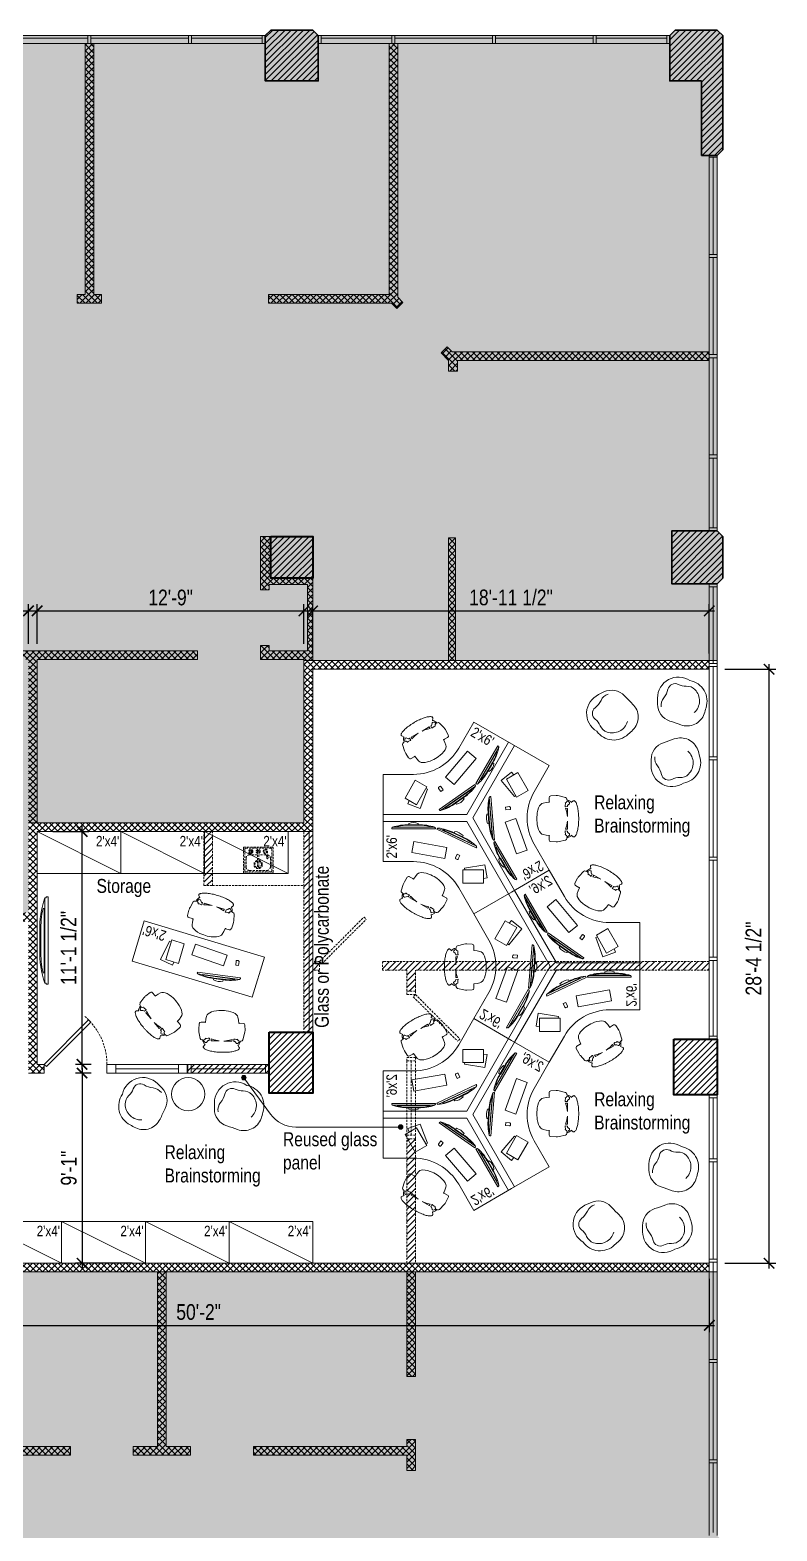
# Model space of a CAD drawing. Header units: inches. Extents: x 2034 to 6496, y 527 to 1995.
# Drawn here: x 3668 to 4096, y 1135 to 1995 of the extents above; entities that cross this region are included whole.
import ezdxf

# ---------------------------------------------------------------- set-up
doc = ezdxf.new("R2010")
doc.units = ezdxf.units.IN
doc.header["$LTSCALE"] = 5
doc.header["$MEASUREMENT"] = 0
doc.linetypes.add('HIDDEN', pattern=[0.375, 0.25, -0.125])
doc.layers.get('0').update_dxf_attribs({"linetype": 'CONTINUOUS', "lineweight": 5})
doc.layers.get('DEFPOINTS').update_dxf_attribs({"linetype": 'CONTINUOUS', "lineweight": 5})
for name, color, linetype, lineweight in [('Annotations', 8, 'CONTINUOUS', 5), ('Drywalls', 7, 'CONTINUOUS', 20), ('Framing', 142, 'CONTINUOUS', 13), ('Hatches', 8, 'CONTINUOUS', 5), ('Projections', 157, 'HIDDEN', 5), ('Structure', 7, 'CONTINUOUS', 40), ('Viewed', 156, 'CONTINUOUS', 9), ('Walls', 7, 'CONTINUOUS', 35)]:
    doc.layers.add(name, color=color, linetype=linetype, lineweight=lineweight)
doc.layers.add('Demolished', color=7, linetype='HIDDEN', lineweight=5, true_color=0xfa0000)
doc.layers.add('Zones', color=7, linetype='CONTINUOUS', lineweight=5, true_color=0xe3e3e3, transparency=0.7)
doc.styles.get("Standard").update_dxf_attribs({"font": 'arial.ttf', "width": 0.8})
doc.dimstyles.new('ARCH', dxfattribs={"dimscale": 96, "dimtxt": 0.09375, "dimasz": 0.0625, "dimexe": 0.04, "dimexo": 0.09375, "dimgap": 0.03125, "dimtad": 1, "dimdec": 5, "dimrnd": 0.0625, "dimzin": 3, "dimdsep": 46, "dimlunit": 4, "dimtxsty": 'Standard', "dimblk": 'OBLIQUE', "dimblk1": 'ARCHTICK', "dimblk2": 'ARCHTICK', "dimsah": 1, "dimcen": 0.03125, "dimdle": 0.03125, "dimclrd": 256, "dimclre": 256, "dimclrt": 256, "dimazin": 0, "dimtfac": 1, "dimtmove": 2, "dimatfit": 3, "dimldrblk": 'ARO14', "dimfxl": 0.3, "dimfxlon": 1, "dimfrac": 2, "dimarcsym": 0})
pattern_1 = [(45, (1200, 3e-14), (-1.767767, 1.767767), [])]
pattern_2 = [(45, (1200, 3e-14), (-1.767767, 1.767767), []), (135, (1200, 3e-14), (-1.767767, -1.767767), [])]

# ---------------------------------------------------------------- blocks, each defined once
blk = doc.blocks.new('herman miller')
at = {"color": 0, "linetype": 'ByBlock', "lineweight": -2}
for p, q in [((2066, 3309), (2035, 3333)), ((2071, 3322), (2066, 3309)), ((2101, 3339), (2071, 3322)), ((2090, 3296), (2092, 3309)), ((2092, 3289), (2090, 3296)), ((2092, 3309), (2113, 3327)), ((2111, 3275), (2092, 3289)), ((2113, 3343), (2101, 3339)), ((2129, 3346), (2113, 3343)), ((2113, 3327), (2129, 3329)), ((2130, 3358), (2129, 3346)), ((2242, 3404), (2149, 3382)), ((2154, 3304), (2151, 3291)), ((2151, 3291), (2151, 3288)), ((2151, 3288), (2154, 3267)), ((2363, 3404), (2285, 3408)), ((2433, 3309), (2384, 3314)), ((2387, 3326), (2387, 3379)), ((2475, 3300), (2433, 3309)), ((2493, 3293), (2475, 3300)), ((2510, 3279), (2493, 3293)), ((2526, 3257), (2510, 3279)), ((2120, 3264), (2111, 3275)), ((2121, 3251), (2120, 3264)), ((2155, 3248), (2121, 3251)), ((2121, 3223), (2147, 3224)), ((2122, 3104), (2121, 3223)), ((2129, 3157), (2122, 3104)), ((2130, 3166), (2129, 3157)), ((2147, 3224), (2130, 3166)), ((2154, 3267), (2155, 3254)), ((2155, 3254), (2155, 3248)), ((2540, 3229), (2526, 3257)), ((2551, 3195), (2540, 3229)), ((2560, 3157), (2551, 3195)), ((2564, 3125), (2560, 3157)), ((2090, 2846), (2092, 2853)), ((2092, 2833), (2090, 2846)), ((2092, 2853), (2111, 2868)), ((2111, 2868), (2120, 2878)), ((2120, 2878), (2121, 2891)), ((2121, 2920), (2122, 3038)), ((2147, 2918), (2121, 2920)), ((2121, 2891), (2155, 2895)), ((2122, 3038), (2129, 2985)), ((2129, 2985), (2130, 2976)), ((2130, 2976), (2147, 2918)), ((2154, 2875), (2151, 2854)), ((2151, 2854), (2151, 2851)), ((2151, 2851), (2154, 2838)), ((2155, 2888), (2154, 2875)), ((2155, 2895), (2155, 2888)), ((2433, 2833), (2475, 2843)), ((2475, 2843), (2493, 2849)), ((2493, 2849), (2510, 2863)), ((2510, 2863), (2526, 2885)), ((2526, 2885), (2540, 2913)), ((2540, 2913), (2551, 2947)), ((2551, 2947), (2560, 2985)), ((2560, 2985), (2564, 3017)), ((2035, 2810), (2066, 2833)), ((2066, 2833), (2071, 2820)), ((2071, 2820), (2101, 2803)), ((2113, 2816), (2092, 2833)), ((2101, 2803), (2113, 2800)), ((2129, 2813), (2113, 2816)), ((2113, 2800), (2129, 2796)), ((2129, 2796), (2130, 2784)), ((2149, 2760), (2242, 2738)), ((2285, 2734), (2363, 2738)), ((2384, 2828), (2433, 2833)), ((2387, 2764), (2387, 2816))]:
    blk.add_line(p, q, dxfattribs=at)
for centre, radius, start, end in [((2028, 3323), 11.4, 52.4809, 89.3775), ((2154, 3330), 25.4, 181.636, 262.725), ((2155, 3357), 25.4, 103.3925, 178.698), ((2154, 3330), 25.4, 262.725, 269.798), ((2277, 3256), 152, 87.0643, 103.3925), ((2362, 3379), 25.4, 0, 87.0643), ((2362, 3326), 25.4, 332.4862, 0), ((2135, 3071), 432, 352.8004, 7.1996), ((2028, 2819), 11.4, 270.6225, 307.5191), ((2154, 2812), 25.4, 97.275, 178.364), ((2155, 2785), 25.4, 181.302, 256.6075), ((2154, 2812), 25.4, 90.202, 97.275), ((2277, 2886), 152, 256.6075, 272.9357), ((2362, 2764), 25.4, 272.9357, 0), ((2362, 2816), 25.4, 0, 27.5138)]:
    blk.add_arc(centre, radius, start, end, dxfattribs=at)
blk.add_open_spline([(2028, 3335), (2025, 3335), (2017, 3333), (2006, 3323), (1996, 3307), (1986, 3285), (1977, 3258), (1970, 3227), (1964, 3191), (1958, 3140), (1956, 3085), (1957, 3030), (1961, 2976), (1969, 2913), (1986, 2854), (2002, 2822), (2017, 2810), (2025, 2807), (2028, 2807)], degree=3, knots=[0, 0, 0, 0, 0.05, 0.1, 0.15, 0.2, 0.25, 0.3, 0.35, 0.4, 0.5, 0.55, 0.6, 0.7, 0.8, 0.9, 0.95, 1, 1, 1, 1], dxfattribs=at)
blk = doc.blocks.new('monitor')
at = {"color": 0, "linetype": 'ByBlock', "lineweight": -2}
for p, q in [((-12.52, 0.6), (-12.52, 0)), ((-12.52, 0.6), (-12.52, 0)), ((-12.22, 0.6), (-12.52, 0.6)), ((-12.52, 0), (12.52, 0)), ((-12.22, 0.95), (12.22, 0.95)), ((-12.22, 0.95), (-12.22, 0.6)), ((-9.24, 1.1), (-9.24, 1.45)), ((-9.24, 1.1), (-9.24, 1.45)), ((-9.24, 1.1), (9.24, 1.1)), ((-2.68, 3.17), (-2.68, 2.38)), ((-2.68, 2.38), (2.68, 2.38)), ((-2.68, 2.09), (2.68, 2.09)), ((2.68, 3.17), (2.68, 2.38)), ((9.24, 1.1), (9.24, 1.45)), ((12.22, 0.95), (12.22, 0.6)), ((12.22, 0.6), (12.52, 0.6)), ((12.52, 0.6), (12.52, 0))]:
    blk.add_line(p, q, dxfattribs=at)
for centre, radius, start, end in [((-3.23, -26.48), 28.87, 88.91811, 108.14343), ((-3.23, -26.48), 28.58, 88.91811, 102.14321), ((0, -3.88), 7.54, 69.17042, 110.82958), ((3.23, -26.48), 28.87, 71.85657, 91.08189), ((3.23, -26.48), 28.58, 77.85679, 91.08189)]:
    blk.add_arc(centre, radius, start, end, dxfattribs=at)
blk = doc.blocks.new('office unit')
for p, q in [((0, -25), (0, 0)), ((47.92, -2), (0, -2)), ((47.92, -2), (71.88, -43.5)), ((17.32, -25), (0, -25)), ((43.3, -40), (51.96, -55)), ((51.96, -55), (73.61, -42.5))]:
    blk.add_line(p, q)
at = {"color": 0, "linetype": 'ByBlock', "lineweight": -2}
blk.add_lwpolyline([(16.35, -19.8), (17.49, -13.45), (36.54, -16.87), (35.4, -23.22)], close=True, dxfattribs=at)
blk.add_lwpolyline([(43.02, -23.48), (43.94, -21.43), (42.4, -20.74), (41.49, -22.79, 0.414214), (41.72, -23.4), (42.42, -23.71, 0.414214)], format="xyb", close=True, dxfattribs=at)
at = {"flags": 128}
blk.add_lwpolyline([(45.72, -29.78), (45.72, -37.37), (57.5, -37.37), (57.5, -29.78)], close=True, dxfattribs=at)
blk.add_lwpolyline([(57.5, -34.7), (59.56, -34.36), (58.32, -26.88), (46.69, -28.81), (46.85, -29.78)], dxfattribs=at)
blk.add_arc((17.32, -55), 30, 30, 90)
at = {"color": 0, "linetype": 'ByBlock', "lineweight": -2}
blk.add_blockref('monitor', (17.44, -6.28), dxfattribs=at)
at = {"color": 0, "linetype": 'ByBlock', "lineweight": -2, "rotation": 334.7723505325721}
blk.add_blockref('monitor', (42.06, -11.81), dxfattribs=at)
at = {"color": 0, "linetype": 'ByBlock', "lineweight": -2, "xscale": 0.03937007874015748, "yscale": 0.03937007874015748, "zscale": 0.03937007874015748, "rotation": 59.99999999999999}
blk.add_blockref('herman miller', (83.35, -181.55), dxfattribs=at)
at = {"layer": 'Annotations', "insert": (1.81, -23.18), "char_height": 6, "width": 60.9989, "attachment_point": 1, "rotation": 90}
blk.add_mtext("{2'x6'}", dxfattribs=at)
blk = doc.blocks.new('office pod')
at = {"color": 0, "linetype": 'ByBlock', "lineweight": -2}
for p, rotation in [((42.5, 24.54), 210.0000000000005), ((-42.5, 24.54), 329.9999999999999), ((0, -49.07), 89.99999999999886)]:
    blk.add_blockref('office unit', p, dxfattribs=dict(at, rotation=rotation))
blk = doc.blocks.new('opouf')
at = {"color": 0, "linetype": 'ByBlock', "lineweight": -2}
for points in [[(-13.24, -1.97), (-13.24, 1.53, -0.325424), (-6.17, 11.24, 0.010362), (0.08, 13.4, -0.41691), (13.58, 7.11, -0.030344), (14.6, 3.6, -0.031623)], [(7.88, 6.37, -0.425867), (8.26, -6.77, -0.211513), (3.29, -8.74, 0.12818), (-1.32, -9.74, -0.489828), (-7.23, -6.96, 0.118833), (-9.63, -2.06, -0.210657), (-11.12, 3.18)]]:
    blk.add_lwpolyline(points, format="xyb", dxfattribs=at)
for centre, start, end in [((3.26, -0.16), 279.99557, 18.33691), ((-1.28, -1.97), 180, 303.60725)]:
    blk.add_arc(centre, 11.95, start, end, dxfattribs=at)
blk = doc.blocks.new('sink')
at = {"color": 0, "linetype": 'ByBlock', "lineweight": -2}
for p, q in [((-8, 0), (8, 0)), ((-8.5, -14.43), (-8.5, -0.5)), ((-7.75, -13.68), (-7.75, -1.25)), ((-7.25, -0.75), (7.25, -0.75)), ((-7, -11.43), (-7, -6.5)), ((-4.4, -4.5), (-0.35, -4.5)), ((-0.35, -2.56), (-0.35, -11.04)), ((0.4, -2.56), (0.4, -11.04)), ((0.4, -4.5), (5, -4.5)), ((3.78, -2.56), (3.78, -4.03)), ((3.78, -3.53), (4.65, -3.53)), ((3.78, -4.03), (4.65, -4.03)), ((3.95, -2.21), (3.95, -2.03)), ((3.95, -2.03), (4.48, -2.03)), ((4.4, -4.5), (4.53, -4.5)), ((4.48, -2.03), (4.48, -2.22)), ((4.65, -2.56), (4.65, -4.03)), ((7, -6.5), (7, -11.43)), ((7.75, -1.25), (7.75, -13.68)), ((8.5, -0.5), (8.5, -14.43)), ((8.01, -14.93), (-8.01, -14.93)), ((7.26, -14.18), (-7.26, -14.18)), ((5.01, -13.43), (-5.01, -13.43))]:
    blk.add_line(p, q, dxfattribs=at)
blk.add_circle((-5.41, -6.13), 0.562, dxfattribs=at)
for centre, radius, start, end in [((-8, -0.5), 0.5, 90, 180), ((-7.25, -1.25), 0.5, 90, 180), ((-5, -6.5), 2, 95.60748, 180), ((-6.66, -4.63), 1.44, 318, 357), ((-4.16, -2.56), 1.25, 274.04912, 180), ((-4.16, -2.56), 1.25, 180, 229.30036), ((-4.16, -2.56), 0.875, 285.19141, 180), ((-4.16, -2.56), 0.875, 180, 218.23153), ((-3.53, -5.75), 1.44, 144, 183), ((-9.66, -1.63), 6, 332, 349), ((0.03, -10), 2.38, 99.08469, 180), ((0.03, -10), 2.38, 180, 80.91525), ((0.03, -10), 1.88, 101.53692, 180), ((0.03, -10), 1.88, 180, 78.463), ((0.03, -2.56), 1.19, 289, 180), ((0.03, -2.56), 1.19, 180, 252), ((0.03, -2.56), 0.562, 0, 180), ((0.03, -2.56), 0.562, 180, 229), ((0.03, -2.56), 0.562, 180, 180.0000027777752), ((0.03, -2.56), 0.375, 0, 180), ((0.03, -2.56), 0.375, 180, 180.0000027777867), ((0.03, -2.56), 0.562, 312, 0), ((4.22, -2.56), 1.19, 291.61896, 180), ((4.22, -2.56), 1.19, 180, 248.38179), ((4.22, -2.56), 0.688, 309.52143, 180), ((4.22, -2.56), 0.688, 180, 230.47887), ((4.22, -2.56), 0.438, 126.7879, 180.13712), ((4.22, -2.56), 0.438, 0.00302, 52.51326), ((5, -6.5), 2, 0, 90), ((7.25, -1.25), 0.5, 0, 90), ((8, -0.5), 0.5, 0, 90), ((-8, -14.43), 0.5, 180, 270), ((-7.25, -13.68), 0.5, 180, 270), ((-5, -11.43), 2, 180, 270.41435), ((0.03, -10.25), 0.875, 244.62323, 295.37592), ((5, -11.43), 2, 270.41435, 0), ((7.25, -13.68), 0.5, 270, 0), ((8, -14.43), 0.5, 270, 0)]:
    blk.add_arc(centre, radius, start, end, dxfattribs=at)
for centre, major_axis, ratio, start_param, end_param in [((0.83, -5.83), (0, -7.24), 0.84608, 4.223697, 4.555309), ((-11.05, -1.55), (7.58, 0), 0.813102, -0.575959, -0.488692)]:
    blk.add_ellipse(centre, major_axis=major_axis, ratio=ratio, start_param=start_param, end_param=end_param, dxfattribs=at)
blk = doc.blocks.new('_ArchTick')
at = {"const_width": 0.15}
blk.add_lwpolyline([(-0.5, -0.5), (0.5, 0.5)], dxfattribs=at)
blk = doc.blocks.new('*D54')
at = {"layer": 'Annotations', "lineweight": -2, "transparency": 16777216}
for p, q in [((3702.94, 1397.41), (3693.82, 1397.41)), ((3697.66, 1400.41), (3697.66, 1285.41)), ((3726.46, 1288.41), (3693.82, 1288.41))]:
    blk.add_line(p, q, dxfattribs=at)
at = {"layer": 'DEFPOINTS', "color": 0, "transparency": 16777216}
for p in [(3711.94, 1397.41), (3697.66, 1288.41), (3758.94, 1288.41)]:
    blk.add_point(p, dxfattribs=at)
at = {"layer": 'Annotations', "lineweight": -2, "transparency": 16777216, "xscale": 6, "yscale": 6, "zscale": 6}
for p, rotation in [((3697.66, 1397.41), 90), ((3697.66, 1288.41), 270)]:
    blk.add_blockref('_ArchTick', p, dxfattribs=dict(at, rotation=rotation))
at = {"layer": 'Annotations', "transparency": 16777216, "insert": (3690.06, 1342.91), "char_height": 9, "attachment_point": 5, "rotation": 90}
blk.add_mtext('9\'-1"', dxfattribs=at)
blk = doc.blocks.new('_Oblique')
at = {"lineweight": -2}
blk.add_line((-0.5, -0.5), (0.5, 0.5), dxfattribs=at)
blk = doc.blocks.new('ARO14')
blk.add_line((0, 0), (-1.02, 0))
at = {"const_width": 0.0625}
blk.add_lwpolyline([(-0.77, 0.47), (0, 0), (-0.77, -0.47)], dxfattribs=at)
blk = doc.blocks.new('*D56')
at = {"layer": 'Annotations', "lineweight": -2, "transparency": 16777216}
for p, q in [((3668.94, 1662.41), (3827.94, 1662.41)), ((3671.94, 1643.46), (3671.94, 1666.25)), ((3824.94, 1643.46), (3824.94, 1666.25))]:
    blk.add_line(p, q, dxfattribs=at)
at = {"layer": 'DEFPOINTS', "color": 0, "transparency": 16777216}
for p in [(3824.94, 1662.41), (3671.94, 1634.46), (3824.94, 1634.46)]:
    blk.add_point(p, dxfattribs=at)
at = {"layer": 'Annotations', "lineweight": -2, "transparency": 16777216, "xscale": 6, "yscale": 6, "zscale": 6, "rotation": 180}
blk.add_blockref('_ArchTick', (3671.94, 1662.41), dxfattribs=at)
at = {"layer": 'Annotations', "lineweight": -2, "transparency": 16777216, "xscale": 6, "yscale": 6, "zscale": 6}
blk.add_blockref('_ArchTick', (3824.94, 1662.41), dxfattribs=at)
at = {"layer": 'Annotations', "transparency": 16777216, "insert": (3748.44, 1670), "char_height": 9, "attachment_point": 5}
blk.add_mtext('12\'-9"', dxfattribs=at)
blk = doc.blocks.new('*D57')
at = {"layer": 'Annotations', "lineweight": -2, "transparency": 16777216}
for p, q in [((3680.94, 1535.91), (3701.5, 1535.91)), ((3697.66, 1399.41), (3697.66, 1538.91)), ((3702.94, 1402.41), (3693.82, 1402.41))]:
    blk.add_line(p, q, dxfattribs=at)
at = {"layer": 'DEFPOINTS', "color": 0, "transparency": 16777216}
for p in [(3671.94, 1535.91), (3697.66, 1535.91), (3711.94, 1402.41)]:
    blk.add_point(p, dxfattribs=at)
at = {"layer": 'Annotations', "lineweight": -2, "transparency": 16777216, "xscale": 6, "yscale": 6, "zscale": 6}
for p, rotation in [((3697.66, 1535.91), 90), ((3697.66, 1402.41), 270)]:
    blk.add_blockref('_ArchTick', p, dxfattribs=dict(at, rotation=rotation))
at = {"layer": 'Annotations', "transparency": 16777216, "insert": (3690.01, 1469.16), "char_height": 9, "attachment_point": 5, "rotation": 90}
blk.add_mtext('11\'-1 1/2"', dxfattribs=at)
blk = doc.blocks.new('*D58')
at = {"layer": 'Annotations', "lineweight": -2, "transparency": 16777216}
for p, q in [((4066.44, 1628.91), (4095.6, 1628.91)), ((4091.76, 1285.41), (4091.76, 1631.91)), ((4066.44, 1288.41), (4095.6, 1288.41))]:
    blk.add_line(p, q, dxfattribs=at)
at = {"layer": 'DEFPOINTS', "color": 0, "transparency": 16777216}
for p in [(4057.44, 1628.91), (4091.76, 1628.91), (4057.44, 1288.41)]:
    blk.add_point(p, dxfattribs=at)
at = {"layer": 'Annotations', "lineweight": -2, "transparency": 16777216, "xscale": 6, "yscale": 6, "zscale": 6}
for p, rotation in [((4091.76, 1628.91), 90), ((4091.76, 1288.41), 270)]:
    blk.add_blockref('_ArchTick', p, dxfattribs=dict(at, rotation=rotation))
at = {"layer": 'Annotations', "transparency": 16777216, "insert": (4082.87, 1463.08), "char_height": 9, "attachment_point": 5, "rotation": 90}
blk.add_mtext('28\'-4 1/2"', dxfattribs=at)
blk = doc.blocks.new('*D59')
at = {"layer": 'Annotations', "lineweight": -2, "transparency": 16777216}
for p, q in [((3826.94, 1662.41), (4060.44, 1662.41)), ((3829.94, 1637.91), (3829.94, 1666.25)), ((4057.44, 1637.91), (4057.44, 1666.25))]:
    blk.add_line(p, q, dxfattribs=at)
at = {"layer": 'DEFPOINTS', "color": 0, "transparency": 16777216}
for p in [(4057.44, 1662.41), (3829.94, 1628.91), (4057.44, 1628.91)]:
    blk.add_point(p, dxfattribs=at)
at = {"layer": 'Annotations', "lineweight": -2, "transparency": 16777216, "xscale": 6, "yscale": 6, "zscale": 6, "rotation": 180}
blk.add_blockref('_ArchTick', (3829.94, 1662.41), dxfattribs=at)
at = {"layer": 'Annotations', "lineweight": -2, "transparency": 16777216, "xscale": 6, "yscale": 6, "zscale": 6}
blk.add_blockref('_ArchTick', (4057.44, 1662.41), dxfattribs=at)
at = {"layer": 'Annotations', "transparency": 16777216, "insert": (3943.69, 1670.06), "char_height": 9, "attachment_point": 5}
blk.add_mtext('18\'-11 1/2"', dxfattribs=at)
blk = doc.blocks.new('*D60')
at = {"layer": 'Annotations', "lineweight": -2, "transparency": 16777216}
for p, q in [((3455.44, 1279.41), (3455.44, 1248.95)), ((4057.44, 1279.41), (4057.44, 1248.95)), ((3452.44, 1252.79), (4060.44, 1252.79))]:
    blk.add_line(p, q, dxfattribs=at)
at = {"layer": 'DEFPOINTS', "color": 0, "transparency": 16777216}
for p in [(3455.44, 1288.41), (4057.44, 1288.41), (4057.44, 1252.79)]:
    blk.add_point(p, dxfattribs=at)
at = {"layer": 'Annotations', "lineweight": -2, "transparency": 16777216, "xscale": 6, "yscale": 6, "zscale": 6, "rotation": 180}
blk.add_blockref('_ArchTick', (3455.44, 1252.79), dxfattribs=at)
at = {"layer": 'Annotations', "lineweight": -2, "transparency": 16777216, "xscale": 6, "yscale": 6, "zscale": 6}
blk.add_blockref('_ArchTick', (4057.44, 1252.79), dxfattribs=at)
at = {"layer": 'Annotations', "transparency": 16777216, "insert": (3764.5, 1260.39), "char_height": 9, "attachment_point": 5}
blk.add_mtext('50\'-2"', dxfattribs=at)
blk = doc.blocks.new('storage')
blk.add_line((0, 24), (48, 0))
blk.add_lwpolyline([(0, 0), (0, 24), (48, 24), (48, 0)], close=True)
at = {"layer": 'Annotations', "insert": (33.68, 21.49), "char_height": 6, "width": 60.9989, "attachment_point": 1}
blk.add_mtext("{2'x4'}", dxfattribs=at)
blk = doc.blocks.new('office single')
at = {"color": 0, "linetype": 'ByBlock', "lineweight": -2}
for points in [[(0, 0), (0, 24), (72, 24), (72, 0)], [(53.78, 18.15), (46.2, 18.15), (46.2, 6.36), (53.78, 6.36)]]:
    blk.add_lwpolyline(points, close=True, dxfattribs=at)
at = {"color": 0, "linetype": 'ByBlock', "lineweight": -2, "flags": 128}
blk.add_lwpolyline([(13.22, 17.48), (12.78, 15.28), (14.43, 14.94), (14.87, 17.14, 0.414214), (14.51, 17.68), (13.76, 17.84, 0.414214)], format="xyb", close=True, dxfattribs=at)
blk.add_lwpolyline([(40.04, 19.76), (40.33, 13.32), (20.99, 12.46), (20.71, 18.9)], close=True, dxfattribs=at)
at = {"color": 0, "linetype": 'ByBlock', "lineweight": -2}
blk.add_lwpolyline([(48.86, 6.36), (49.2, 4.3), (56.68, 5.55), (54.75, 17.17), (53.78, 17.01)], dxfattribs=at)
at = {"color": 0, "linetype": 'ByBlock', "lineweight": -2, "xscale": 0.03937007874015748, "yscale": 0.03937007874015748, "zscale": 0.03937007874015748, "rotation": 270}
blk.add_blockref('herman miller', (-84.95, 127.19), dxfattribs=at)
at = {"color": 0, "linetype": 'ByBlock', "lineweight": -2, "rotation": 170.8111639226411}
blk.add_blockref('monitor', (21.97, 6.69), dxfattribs=at)
at = {"layer": 'Annotations', "extrusion": (0, 0, -1), "insert": (57.7, 16.07), "char_height": 6, "width": 60.9989, "attachment_point": 1, "text_direction": (1, 0, 0)}
blk.add_mtext("{2'x6'}", dxfattribs=at)
blk = doc.blocks.new('*D61')
at = {"layer": 'Annotations', "lineweight": -2, "transparency": 16777216}
for p, q in [((3570.94, 1662.41), (3669.94, 1662.41)), ((3573.94, 1633.61), (3573.94, 1666.25)), ((3666.94, 1643.46), (3666.94, 1666.25))]:
    blk.add_line(p, q, dxfattribs=at)
at = {"layer": 'DEFPOINTS', "color": 0, "transparency": 16777216}
for p in [(3666.94, 1662.41), (3666.94, 1634.46), (3573.94, 1484.41)]:
    blk.add_point(p, dxfattribs=at)
at = {"layer": 'Annotations', "lineweight": -2, "transparency": 16777216, "xscale": 6, "yscale": 6, "zscale": 6, "rotation": 180}
blk.add_blockref('_ArchTick', (3573.94, 1662.41), dxfattribs=at)
at = {"layer": 'Annotations', "lineweight": -2, "transparency": 16777216, "xscale": 6, "yscale": 6, "zscale": 6}
blk.add_blockref('_ArchTick', (3666.94, 1662.41), dxfattribs=at)
at = {"layer": 'Annotations', "transparency": 16777216, "insert": (3620.44, 1670), "char_height": 9, "attachment_point": 5}
blk.add_mtext('7\'-9"', dxfattribs=at)

msp = doc.modelspace()

# ---------------------------------------------------------------- hatches: boundary and pattern name
at = {"layer": 'Annotations'}
h = msp.add_hatch(color=256, dxfattribs=at)
edge = h.paths.add_edge_path()
edge.add_arc((3790.461391, 1394.787318), 1.292238, 0, 360)
h = msp.add_hatch(color=256, dxfattribs=at)
edge = h.paths.add_edge_path()
edge.add_arc((3880.421638, 1366.496115), 1.292238, 0, 360)
at = {"layer": 'Demolished'}
h = msp.add_hatch(dxfattribs=at)
h.set_pattern_fill('ANSI31', color=256, scale=20, style=0)
h.set_pattern_definition(pattern_1)
h.paths.add_polyline_path([(3772.443411, 1504.907518), (3772.443411, 1535.907518), (3767.443411, 1535.907518), (3767.443411, 1504.907518)])
h = msp.add_hatch(dxfattribs=at)
h.set_pattern_fill('ANSI31', color=256, scale=20, style=0)
h.set_pattern_definition(pattern_1)
h.paths.add_polyline_path([(3829.943411, 1420.907518), (3829.943411, 1456.407518), (3833.943411, 1456.407518), (3833.943411, 1461.407518), (3829.943411, 1461.407518), (3829.943411, 1535.907518), (3824.943411, 1535.907518), (3824.943411, 1420.907518)])
h = msp.add_hatch(dxfattribs=at)
h.set_pattern_fill('ANSI31', color=256, scale=20, style=0)
h.set_pattern_definition(pattern_1)
h.paths.add_polyline_path([(4057.443411, 1456.407518), (4057.443411, 1461.407518), (3869.943411, 1461.407518), (3869.943411, 1456.407518), (3883.943411, 1456.407518), (3883.943411, 1444.407518), (3888.943411, 1444.407518), (3888.943411, 1456.407518)])
h = msp.add_hatch(dxfattribs=at)
h.set_pattern_fill('ANSI31', color=256, scale=20, style=0)
h.set_pattern_definition(pattern_1)
h.paths.add_polyline_path([(3804.943411, 1397.407518), (3804.943411, 1402.407518), (3758.307372, 1402.407518), (3758.307372, 1397.407518)])
h = msp.add_hatch(dxfattribs=at)
h.set_pattern_fill('ANSI31', color=256, scale=20, style=0)
h.set_pattern_definition(pattern_1)
h.paths.add_polyline_path([(3888.943411, 1288.407518), (3888.943411, 1359.771479), (3883.943411, 1359.771479), (3883.943411, 1288.407518)])
at = {"layer": 'Hatches'}
h = msp.add_hatch(dxfattribs=at)
h.set_pattern_fill('ANSI31', color=256, scale=20, style=0)
h.set_pattern_definition(pattern_1)
h.paths.add_polyline_path([(3829.943411, 1995.396479), (3833.125391, 1992.214498), (3833.125391, 1966.214498), (3802.76143, 1966.214498), (3802.76143, 1992.214498), (3805.943411, 1995.396479)])
h = msp.add_hatch(dxfattribs=at)
h.set_pattern_fill('ANSI31', color=256, scale=20, style=0)
h.set_pattern_definition(pattern_1)
h.paths.add_polyline_path([(4052.943411, 1923.532518), (4061.943411, 1923.532518), (4065.125391, 1926.714498), (4065.125391, 1992.214498), (4061.943411, 1995.396479), (4037.943411, 1995.396479), (4034.76143, 1992.214498), (4034.76143, 1966.214498), (4052.943411, 1966.214498)])
h = msp.add_hatch(dxfattribs=at)
h.set_pattern_fill('ANSI37', color=256, scale=20, style=0)
h.set_pattern_definition(pattern_2)
h.paths.add_polyline_path([(3704.38643, 1987.714498), (3704.38643, 1843.714498), (3708.88643, 1843.714498), (3708.88643, 1838.714498), (3694.88643, 1838.714498), (3694.88643, 1843.714498), (3699.38643, 1843.714498), (3699.38643, 1987.714498)])
h = msp.add_hatch(dxfattribs=at)
h.set_pattern_fill('ANSI37', color=256, scale=20, style=0)
h.set_pattern_definition(pattern_2)
h.paths.add_polyline_path([(3873.750391, 1987.714498), (3873.750391, 1843.714498), (3804.539921, 1843.714498), (3804.539921, 1838.714498), (3875.13643, 1838.714498), (3878.118979, 1835.73195), (3881.654513, 1839.267483), (3878.750391, 1842.171605), (3878.750391, 1987.714498)])
h = msp.add_hatch(dxfattribs=at)
h.set_pattern_fill('ANSI37', color=256, scale=20, style=0)
h.set_pattern_definition(pattern_2)
h.paths.add_polyline_path([(4057.443411, 1810.907518), (3910.014479, 1810.907518), (3907.110357, 1813.811639), (3903.574823, 1810.276105), (3907.943411, 1805.907518), (3907.943411, 1799.907518), (3912.943411, 1799.907518), (3912.943411, 1805.907518), (4057.443411, 1805.907518)])
h = msp.add_hatch(dxfattribs=at)
h.set_pattern_fill('ANSI37', color=256, scale=20, style=0)
h.set_pattern_definition(pattern_2)
h.paths.add_polyline_path([(3829.943411, 1681.100537), (3829.943411, 1633.907518), (3907.943411, 1633.907518), (3907.943411, 1704.254028), (3911.943411, 1704.254028), (3911.943411, 1633.907518), (4057.443411, 1633.907518), (4057.443411, 1628.907518), (3829.943411, 1628.907518), (3829.943411, 1535.907518), (3758.937891, 1535.907518), (3671.943411, 1535.907518), (3671.943411, 1402.407518), (3675.943411, 1402.407518), (3675.943411, 1397.407518), (3666.943411, 1397.407518), (3666.943411, 1484.407518), (3455.443411, 1484.407518), (3455.443411, 1489.407518), (3666.943411, 1489.407518), (3666.943411, 1634.464498), (3578.625391, 1634.464498), (3578.625391, 1639.464498), (3763.943411, 1639.464498), (3763.943411, 1634.464498), (3671.943411, 1634.464498), (3671.943411, 1540.907518), (3824.943411, 1540.907518), (3824.943411, 1634.464498), (3799.943411, 1634.464498), (3799.943411, 1642.464498), (3804.943411, 1642.464498), (3804.943411, 1639.464498), (3826.943411, 1639.464498), (3826.943411, 1677.464498), (3804.943411, 1677.464498), (3804.943411, 1674.464498), (3799.943411, 1674.464498), (3799.943411, 1705.100537), (3805.943411, 1705.100537), (3805.943411, 1681.100537)])
h.paths.add_polyline_path([(3485.943411, 1639.464498), (3540.443411, 1639.464498), (3540.443411, 1634.464498), (3485.943411, 1634.464498)], flags=17)
h.paths.add_polyline_path([(3758.307372, 1397.407518), (3757.943411, 1397.407518), (3757.943411, 1402.407518), (3758.307372, 1402.407518)], flags=17)
h = msp.add_hatch(dxfattribs=at)
h.set_pattern_fill('ANSI31', color=256, scale=20, style=0)
h.set_pattern_definition(pattern_1)
h.paths.add_polyline_path([(3805.943411, 1705.100537), (3829.943411, 1705.100537), (3829.943411, 1681.100537), (3805.943411, 1681.100537)])
h = msp.add_hatch(dxfattribs=at)
h.set_pattern_fill('ANSI31', color=256, scale=20, style=0)
h.set_pattern_definition(pattern_1)
h.paths.add_polyline_path([(4061.943411, 1677.918557), (4035.943411, 1677.918557), (4035.943411, 1708.282518), (4061.943411, 1708.282518), (4065.125391, 1705.100537), (4065.125391, 1681.100537)])
h = msp.add_hatch(dxfattribs=at)
h.set_pattern_fill('ANSI31', color=256, scale=20, style=0)
h.set_pattern_definition(pattern_1)
h.paths.add_polyline_path([(3804.943411, 1420.907518), (3829.943411, 1420.907518), (3829.943411, 1385.907518), (3804.943411, 1385.907518)])
h = msp.add_hatch(dxfattribs=at)
h.set_pattern_fill('ANSI31', color=256, scale=20, style=0)
h.set_pattern_definition(pattern_1)
h.paths.add_polyline_path([(4037.193411, 1416.907518), (4061.943411, 1416.907518), (4061.943411, 1384.907518), (4037.193411, 1384.907518)])
h = msp.add_hatch(dxfattribs=at)
h.set_pattern_fill('ANSI37', color=256, scale=20, style=0)
h.set_pattern_definition(pattern_2)
h.paths.add_polyline_path([(3455.443411, 1288.407518), (3883.943411, 1288.407518), (4057.443411, 1288.407518), (4057.443411, 1283.407518), (3888.943411, 1283.407518), (3888.943411, 1223.407518), (3883.943411, 1223.407518), (3883.943411, 1283.407518), (3745.943411, 1283.407518), (3745.943411, 1183.407518), (3759.943411, 1183.407518), (3759.943411, 1178.407518), (3726.943411, 1178.407518), (3726.943411, 1183.407518), (3740.943411, 1183.407518), (3740.943411, 1283.407518), (3602.943411, 1283.407518), (3602.943411, 1183.407518), (3690.943411, 1183.407518), (3690.943411, 1178.407518), (3597.943411, 1178.407518), (3597.943411, 1283.407518), (3455.443411, 1283.407518)])
h = msp.add_hatch(dxfattribs=at)
h.set_pattern_fill('ANSI37', color=256, scale=20, style=0)
h.set_pattern_definition(pattern_2)
h.paths.add_polyline_path([(3795.943411, 1183.407518), (3795.943411, 1178.407518), (3883.943411, 1178.407518), (3883.943411, 1169.600537), (3888.943411, 1169.600537), (3888.943411, 1187.407518), (3883.943411, 1187.407518), (3883.943411, 1183.407518)])
at = {"layer": 'Zones'}
msp.add_hatch(color=256, dxfattribs=at).paths.add_polyline_path([(3234.440363, 1920.678964), (3237.975896, 1924.214498), (3336.57945, 1924.214498), (3336.57945, 1992.214498), (3339.76143, 1995.396479), (3363.76143, 1995.396479), (3366.943411, 1992.214498), (3570.76143, 1992.214498), (3573.943411, 1995.396479), (3597.943411, 1995.396479), (3601.125391, 1992.214498), (3802.76143, 1992.214498), (3805.943411, 1995.396479), (3829.943411, 1995.396479), (3833.125391, 1992.214498), (4034.76143, 1992.214498), (4037.943411, 1995.396479), (4061.943411, 1995.396479), (4065.125391, 1992.214498), (4065.125391, 1926.714498), (4061.943411, 1923.532518), (4061.943411, 1708.282518), (4065.125391, 1705.100537), (4065.125391, 1681.100537), (4061.943411, 1677.918557), (4061.943411, 1633.907518), (3824.943411, 1633.907518), (3824.943411, 1540.907518), (3666.943411, 1540.907518), (3666.943411, 1489.407518), (3450.443411, 1489.407518), (3450.443411, 1283.407518), (4061.943411, 1283.407518), (4061.943411, 1132.282518), (4065.125391, 1129.100537), (4065.125391, 1105.100537), (4061.943411, 1101.918557), (4061.943411, 844.282518), (4065.125391, 841.100537), (4065.125391, 817.100537), (4061.943411, 813.918557), (4061.943411, 529.986576), (3833.125391, 529.986576), (3829.943411, 526.804596), (3805.943411, 526.804596), (3802.76143, 529.986576), (3601.125391, 529.986576), (3597.943411, 526.804596), (3573.943411, 526.804596), (3570.76143, 529.986576), (3366.943411, 529.986576), (3363.76143, 526.804596), (3339.76143, 526.804596), (3336.57945, 529.986576), (3336.57945, 597.872615), (3327.505911, 597.872615), (3324.32393, 601.054596), (3264.804324, 601.054596), (3261.622343, 597.519062), (3237.622343, 597.519062), (3234.440363, 600.701042)])

# ---------------------------------------------------------------- linework, layer by layer
at = {"layer": 'Annotations'}
msp.add_lwpolyline([(3880.421638, 1366.496115), (3820.349607, 1366.496115, -0.2381512044), (3805.649853, 1373.918618), (3790.461391, 1394.787318)], format="xyb", dxfattribs=at)
for centre in [(3790.461391, 1394.787318), (3880.421638, 1366.496115)]:
    msp.add_circle(centre, 1.292238, dxfattribs=at)
at = {"layer": 'Demolished'}
for p, q in [((3772.443411, 1535.907518), (3767.443411, 1535.907518)), ((3767.443411, 1504.907518), (3767.443411, 1535.907518)), ((3772.443411, 1504.907518), (3772.443411, 1535.907518)), ((3829.943411, 1535.907518), (3824.943411, 1535.907518)), ((3824.943411, 1535.907518), (3824.943411, 1420.907518)), ((3829.943411, 1461.407518), (3829.943411, 1535.907518)), ((3772.443411, 1504.907518), (3767.443411, 1504.907518)), ((3772.443411, 1504.907518), (3824.943411, 1504.907518)), ((3833.943411, 1461.407518), (3859.399255, 1486.863362)), ((3835.216203, 1460.134726), (3860.672047, 1485.59057)), ((3859.399255, 1486.863362), (3860.672047, 1485.59057)), ((3833.943411, 1461.407518), (3829.943411, 1461.407518)), ((3829.943411, 1420.907518), (3829.943411, 1456.407518)), ((3833.943411, 1456.407518), (3829.943411, 1456.407518)), ((3833.943411, 1461.407518), (3833.943411, 1456.407518)), ((3833.943411, 1461.407518), (3835.216203, 1460.134726)), ((3869.943411, 1461.407518), (3869.943411, 1456.407518)), ((4057.443411, 1461.407518), (3869.943411, 1461.407518)), ((3883.943411, 1456.407518), (3869.943411, 1456.407518)), ((4057.443411, 1456.407518), (3888.943411, 1456.407518)), ((4057.443411, 1461.407518), (4057.443411, 1456.407518)), ((3888.943411, 1442.407518), (3887.670619, 1441.134726)), ((3887.670619, 1441.134726), (3913.126463, 1415.678881)), ((3888.943411, 1442.407518), (3914.399255, 1416.951674)), ((3829.943411, 1420.907518), (3824.943411, 1420.907518)), ((3914.399255, 1416.951674), (3913.126463, 1415.678881)), ((3883.943411, 1404.407518), (3883.943411, 1361.771479)), ((3886.443411, 1404.407518), (3886.443411, 1361.771479)), ((3888.943411, 1361.771479), (3888.943411, 1404.407518)), ((3888.943411, 1288.407518), (3883.943411, 1288.407518))]:
    msp.add_line(p, q, dxfattribs=at)
for points in [[(3883.943411, 1444.407518), (3883.943411, 1456.407518)], [(3888.943411, 1444.407518), (3888.943411, 1456.407518)], [(3883.943411, 1444.407518), (3888.943411, 1444.407518)], [(3883.943411, 1288.407518), (3883.943411, 1359.771479), (3888.943411, 1359.771479), (3888.943411, 1288.407518)]]:
    msp.add_lwpolyline(points, dxfattribs=at)
for points in [[(3883.943411, 1444.407518), (3888.943411, 1444.407518), (3888.943411, 1442.407518), (3883.943411, 1442.407518)], [(3883.943411, 1406.407518), (3888.943411, 1406.407518), (3888.943411, 1404.407518), (3883.943411, 1404.407518)], [(3883.943411, 1359.771479), (3888.943411, 1359.771479), (3888.943411, 1361.771479), (3883.943411, 1361.771479)]]:
    msp.add_lwpolyline(points, close=True, dxfattribs=at)
at = {"layer": 'Demolished', "flags": 128}
msp.add_lwpolyline([(3758.307372, 1402.407518), (3758.307372, 1397.407518), (3804.943411, 1397.407518), (3804.943411, 1402.407518)], close=True, dxfattribs=at)
at = {"layer": 'Drywalls'}
for points in [[(3704.38643, 1987.714498), (3704.38643, 1843.714498), (3708.88643, 1843.714498), (3708.88643, 1838.714498), (3694.88643, 1838.714498), (3694.88643, 1843.714498), (3699.38643, 1843.714498), (3699.38643, 1987.714498)], [(3873.750391, 1987.714498), (3873.750391, 1843.714498), (3804.539921, 1843.714498), (3804.539921, 1838.714498), (3875.13643, 1838.714498), (3878.118979, 1835.73195), (3881.654513, 1839.267483), (3878.750391, 1842.171605), (3878.750391, 1987.714498)], [(4057.443411, 1810.907518), (3910.014479, 1810.907518), (3907.110357, 1813.811639), (3903.574823, 1810.276105), (3907.943411, 1805.907518), (3907.943411, 1799.907518), (3912.943411, 1799.907518), (3912.943411, 1805.907518), (4057.443411, 1805.907518)], [(3758.307372, 1397.407518), (3757.943411, 1397.407518), (3757.943411, 1402.407518), (3758.307372, 1402.407518)], [(3455.443411, 1288.407518), (3883.943411, 1288.407518), (4057.443411, 1288.407518), (4057.443411, 1283.407518), (3888.943411, 1283.407518), (3888.943411, 1223.407518), (3883.943411, 1223.407518), (3883.943411, 1283.407518), (3745.943411, 1283.407518), (3745.943411, 1183.407518), (3759.943411, 1183.407518), (3759.943411, 1178.407518), (3726.943411, 1178.407518), (3726.943411, 1183.407518), (3740.943411, 1183.407518), (3740.943411, 1283.407518), (3602.943411, 1283.407518), (3602.943411, 1183.407518), (3690.943411, 1183.407518), (3690.943411, 1178.407518), (3597.943411, 1178.407518), (3597.943411, 1283.407518), (3455.443411, 1283.407518)], [(3795.943411, 1183.407518), (3795.943411, 1178.407518), (3883.943411, 1178.407518), (3883.943411, 1169.600537), (3888.943411, 1169.600537), (3888.943411, 1187.407518), (3883.943411, 1187.407518), (3883.943411, 1183.407518)]]:
    msp.add_lwpolyline(points, close=True, dxfattribs=at)
at = {"layer": 'Drywalls', "flags": 128}
msp.add_lwpolyline([(3578.625391, 1639.464498), (3763.943411, 1639.464498), (3763.943411, 1634.464498), (3671.943411, 1634.464498), (3671.943411, 1540.907518), (3824.943411, 1540.907518), (3824.943411, 1634.464498), (3799.943411, 1634.464498), (3799.943411, 1642.464498), (3804.943411, 1642.464498), (3804.943411, 1639.464498), (3826.943411, 1639.464498), (3826.943411, 1677.464498), (3804.943411, 1677.464498), (3804.943411, 1674.464498), (3799.943411, 1674.464498), (3799.943411, 1705.100537), (3805.943411, 1705.100537), (3805.943411, 1681.100537), (3829.943411, 1681.100537), (3829.943411, 1633.907518), (3907.943411, 1633.907518), (3907.943411, 1704.254028), (3911.943411, 1704.254028), (3911.943411, 1633.907518), (4057.443411, 1633.907518), (4057.443411, 1628.907518), (3829.943411, 1628.907518), (3829.943411, 1535.907518), (3758.937891, 1535.907518), (3671.943411, 1535.907518), (3671.943411, 1402.407518), (3675.943411, 1402.407518), (3675.943411, 1397.407518), (3666.943411, 1397.407518)], dxfattribs=at)
at = {"layer": 'Framing'}
for p, q in [((3701.01143, 1990.714498), (3645.01143, 1990.714498)), ((3701.01143, 1992.214498), (3701.01143, 1987.714498)), ((3702.76143, 1992.214498), (3702.76143, 1987.714498)), ((3758.76143, 1990.714498), (3702.76143, 1990.714498)), ((3758.76143, 1992.214498), (3758.76143, 1987.714498)), ((3760.51143, 1992.214498), (3760.51143, 1987.714498)), ((3801.01143, 1990.714498), (3760.51143, 1990.714498)), ((3801.01143, 1992.214498), (3801.01143, 1987.714498)), ((3834.875391, 1992.214498), (3834.875391, 1987.714498)), ((3834.875391, 1990.714498), (3875.375391, 1990.714498)), ((3875.375391, 1992.214498), (3875.375391, 1987.714498)), ((3877.125391, 1992.214498), (3877.125391, 1987.714498)), ((3877.125391, 1990.714498), (3933.125391, 1990.714498)), ((3933.125391, 1992.214498), (3933.125391, 1987.714498)), ((3934.875391, 1992.214498), (3934.875391, 1987.714498)), ((3934.875391, 1990.714498), (3990.875391, 1990.714498)), ((3990.875391, 1992.214498), (3990.875391, 1987.714498)), ((3992.625391, 1992.214498), (3992.625391, 1987.714498)), ((3992.625391, 1990.714498), (4033.01143, 1990.714498)), ((4033.01143, 1987.714498), (4033.01143, 1992.214498)), ((4061.943411, 1922.532518), (4057.443411, 1922.532518)), ((4059.693411, 1922.532518), (4059.693411, 1866.782518)), ((4061.943411, 1866.782518), (4057.443411, 1866.782518)), ((4061.943411, 1865.032518), (4057.443411, 1865.032518)), ((4059.693411, 1865.032518), (4059.693411, 1809.282518)), ((4061.943411, 1809.282518), (4057.443411, 1809.282518)), ((4061.943411, 1807.532518), (4057.443411, 1807.532518)), ((4059.693411, 1807.532518), (4059.693411, 1751.782518)), ((4061.943411, 1751.782518), (4057.443411, 1751.782518)), ((4061.943411, 1750.032518), (4057.443411, 1750.032518)), ((4059.693411, 1750.032518), (4059.693411, 1710.032518)), ((4061.943411, 1710.032518), (4057.443411, 1710.032518)), ((4061.943411, 1676.168557), (4057.443411, 1676.168557)), ((4059.693411, 1676.168557), (4059.693411, 1632.282518)), ((4061.943411, 1632.282518), (4057.443411, 1632.282518)), ((4061.943411, 1630.532518), (4057.443411, 1630.532518)), ((4059.693411, 1630.532518), (4059.693411, 1578.782518)), ((4061.943411, 1578.782518), (4057.443411, 1578.782518)), ((4061.943411, 1577.032518), (4057.443411, 1577.032518)), ((4059.693411, 1577.032518), (4059.693411, 1521.282518)), ((3827.996907, 1535.907518), (3827.996907, 1420.907518)), ((3829.943411, 1535.907518), (3829.943411, 1420.907518)), ((4061.943411, 1521.282518), (4057.443411, 1521.282518)), ((4061.943411, 1519.532518), (4057.443411, 1519.532518)), ((4059.693411, 1519.532518), (4059.693411, 1463.782518)), ((4061.943411, 1463.782518), (4057.443411, 1463.782518)), ((4061.943411, 1462.032518), (4057.443411, 1462.032518)), ((4059.693411, 1462.032518), (4059.693411, 1418.657518)), ((3675.943411, 1402.407518), (3701.399255, 1427.863362)), ((3677.216203, 1401.134726), (3702.672047, 1426.59057)), ((3701.399255, 1427.863362), (3702.672047, 1426.59057)), ((4061.943411, 1418.657518), (4057.443411, 1418.657518)), ((3675.943411, 1402.407518), (3677.216203, 1401.134726)), ((3711.943411, 1397.407518), (3711.943411, 1402.407518)), ((3711.943411, 1402.407518), (3716.943411, 1402.407518)), ((3711.943411, 1397.407518), (3716.943411, 1397.407518)), ((3716.943411, 1397.407518), (3716.943411, 1402.407518)), ((3752.943411, 1399.907518), (3716.943411, 1399.907518)), ((3752.943411, 1397.407518), (3752.943411, 1402.407518)), ((3752.943411, 1402.407518), (3757.943411, 1402.407518)), ((3752.943411, 1397.407518), (3757.943411, 1397.407518)), ((3760.307372, 1399.907518), (3802.943411, 1399.907518)), ((4061.943411, 1383.157518), (4057.443411, 1383.157518)), ((4059.693411, 1383.157518), (4059.693411, 1348.282518)), ((4061.943411, 1348.282518), (4057.443411, 1348.282518)), ((4061.943411, 1346.532518), (4057.443411, 1346.532518)), ((4059.693411, 1346.532518), (4059.693411, 1290.782518)), ((4061.943411, 1290.782518), (4057.443411, 1290.782518)), ((4061.943411, 1289.032518), (4057.443411, 1289.032518)), ((4059.693411, 1289.032518), (4059.693411, 1233.282518)), ((4061.943411, 1233.282518), (4057.443411, 1233.282518)), ((4061.943411, 1231.532518), (4057.443411, 1231.532518)), ((4059.693411, 1231.532518), (4059.693411, 1175.782518)), ((4061.943411, 1175.782518), (4057.443411, 1175.782518)), ((4061.943411, 1174.032518), (4057.443411, 1174.032518)), ((4059.693411, 1174.032518), (4059.693411, 1134.032518))]:
    msp.add_line(p, q, dxfattribs=at)
at = {"layer": 'Framing', "flags": 128}
for points in [[(3758.307372, 1397.407518), (3758.307372, 1402.407518), (3760.307372, 1402.407518), (3760.307372, 1397.407518)], [(3804.943411, 1397.407518), (3804.943411, 1402.407518), (3802.943411, 1402.407518), (3802.943411, 1397.407518)]]:
    msp.add_lwpolyline(points, close=True, dxfattribs=at)
at = {"layer": 'Projections'}
msp.add_arc((3675.943411, 1402.407518), 36, 0, 50.194428908, dxfattribs=at)
at = {"layer": 'Structure'}
for points in [[(3805.943411, 1705.100537), (3829.943411, 1705.100537), (3829.943411, 1681.100537), (3805.943411, 1681.100537)], [(3804.943411, 1420.907518), (3829.943411, 1420.907518), (3829.943411, 1385.907518), (3804.943411, 1385.907518)], [(4037.193411, 1416.907518), (4061.943411, 1416.907518), (4061.943411, 1384.907518), (4037.193411, 1384.907518)]]:
    msp.add_lwpolyline(points, close=True, dxfattribs=at)
at = {"layer": 'Viewed'}
for p, q in [((3802.76143, 1992.214498), (3601.125391, 1992.214498)), ((3833.125391, 1992.214498), (4034.76143, 1992.214498)), ((3802.76143, 1987.714498), (3601.125391, 1987.714498)), ((3833.125391, 1987.714498), (4034.76143, 1987.714498)), ((4057.443411, 1708.282518), (4057.443411, 1923.532518)), ((4061.943411, 1708.282518), (4061.943411, 1923.532518)), ((4057.443411, 1416.907518), (4057.443411, 1677.918557)), ((4061.943411, 1416.907518), (4061.943411, 1677.918557)), ((3676.248252, 1448.932994), (3676.248252, 1497.806456)), ((3676.248252, 1497.806456), (3676.963474, 1497.806456)), ((3676.963474, 1498.402474), (3678.155509, 1498.402474)), ((3676.963474, 1497.806456), (3676.963474, 1498.402474)), ((3678.155509, 1448.336976), (3678.155509, 1498.402474)), ((3675.950243, 1491.846278), (3675.25185, 1491.846278)), ((3675.950243, 1454.893172), (3675.950243, 1491.846278)), ((3673.387367, 1468.005565), (3673.387367, 1478.733885)), ((3673.983384, 1468.005565), (3673.983384, 1478.733885)), ((3675.950243, 1454.893172), (3675.25185, 1454.893172)), ((3675.950243, 1454.893172), (3675.25185, 1454.893172)), ((3676.248252, 1448.932994), (3676.963474, 1448.932994)), ((3676.963474, 1448.932994), (3676.963474, 1448.336976)), ((3676.963474, 1448.336976), (3678.155509, 1448.336976)), ((3676.963474, 1448.336976), (3678.155509, 1448.336976)), ((3752.943411, 1402.407518), (3716.943411, 1402.407518)), ((3716.943411, 1397.407518), (3752.943411, 1397.407518)), ((3802.943411, 1402.407518), (3760.307372, 1402.407518)), ((3760.307372, 1397.407518), (3802.943411, 1397.407518)), ((4057.443411, 1132.282518), (4057.443411, 1384.907518)), ((4061.943411, 1132.282518), (4061.943411, 1384.907518))]:
    msp.add_line(p, q, dxfattribs=at)
msp.add_circle((3758.519223, 1385.331686), 9.527923, dxfattribs=at)
for centre, radius, start, end in [((3731.124045, 1479.824235), 57.746973, 161.856573842, 181.081894938), ((3731.124045, 1479.824235), 57.150956, 167.856788581, 181.081894938), ((3731.124045, 1466.915215), 57.746973, 178.918105062, 198.143426158), ((3731.124045, 1466.915215), 57.150956, 178.918105062, 192.143211419)]:
    msp.add_arc(centre, radius, start, end, dxfattribs=at)
at = {"layer": 'Walls'}
for points in [[(3829.943411, 1995.396479), (3833.125391, 1992.214498), (3833.125391, 1966.214498), (3802.76143, 1966.214498), (3802.76143, 1992.214498), (3805.943411, 1995.396479)], [(4052.943411, 1923.532518), (4061.943411, 1923.532518), (4065.125391, 1926.714498), (4065.125391, 1992.214498), (4061.943411, 1995.396479), (4037.943411, 1995.396479), (4034.76143, 1992.214498), (4034.76143, 1966.214498), (4052.943411, 1966.214498)], [(4061.943411, 1677.918557), (4035.943411, 1677.918557), (4035.943411, 1708.282518), (4061.943411, 1708.282518), (4065.125391, 1705.100537), (4065.125391, 1681.100537)]]:
    msp.add_lwpolyline(points, close=True, dxfattribs=at)
at = {"layer": 'Zones'}
for points in [[(3601.125391, 1992.214498), (3802.76143, 1992.214498), (3805.943411, 1995.396479), (3829.943411, 1995.396479), (3833.125391, 1992.214498), (4034.76143, 1992.214498), (4037.943411, 1995.396479), (4061.943411, 1995.396479), (4065.125391, 1992.214498), (4065.125391, 1926.714498), (4061.943411, 1923.532518), (4061.943411, 1708.282518), (4065.125391, 1705.100537), (4065.125391, 1681.100537), (4061.943411, 1677.918557), (4061.943411, 1633.907518), (3824.943411, 1633.907518), (3824.943411, 1540.907518), (3666.943411, 1540.907518)], [(3450.443411, 1283.407518), (4061.943411, 1283.407518), (4061.943411, 1132.282518)]]:
    msp.add_lwpolyline(points, dxfattribs=at)

# ---------------------------------------------------------------- block references
at = {"layer": 'Demolished', "xscale": -1, "rotation": 359.9999999970818}
msp.add_blockref('sink', (3798.693411, 1527.019834), dxfattribs=at)
at = {"layer": 'Viewed'}
for name, p, rotation in [('office pod', (3919.486224, 1543.657518), 30), ('opouf', (4001.368793, 1603.306785), 295.5138704275342), ('opouf', (3733.014207, 1380.620765), 225.0163189341959), ('opouf', (3993.567716, 1310.507697), 295.5138704275342)]:
    msp.add_blockref(name, p, dxfattribs=dict(at, rotation=rotation))
at = {"layer": 'Viewed', "xscale": -1}
for name, p, rotation in [('opouf', (4040.979665, 1610.476904), 180), ('office pod', (3968.560997, 1458.657518), 210), ('office single', (3795.294889, 1440.859966), 343.2060008001515), ('office pod', (3919.486224, 1373.657518), 150), ('opouf', (3786.780264, 1378.45301), 180), ('opouf', (4036.088151, 1343.400944), 180)]:
    msp.add_blockref(name, p, dxfattribs=dict(at, rotation=rotation))
at = {"layer": 'Viewed'}
for name, p in [('opouf', (4037.314005, 1575.545564)), ('storage', (3671.943411, 1511.907518)), ('storage', (3719.943411, 1511.907518)), ('storage', (3767.943411, 1511.907518)), ('opouf', (4032.422491, 1308.469604)), ('storage', (3637.943411, 1288.407518)), ('storage', (3685.943411, 1288.407518)), ('storage', (3733.943411, 1288.407518)), ('storage', (3781.943411, 1288.407518))]:
    msp.add_blockref(name, p, dxfattribs=at)
for p, xscale, yscale, zscale, rotation in [((3754.051126, 1281.400095), 0.03937007874015745, 0.03937007874015745, 0.03937007874015745, 40.87794746807509), ((3895.893057, 1328.548545), 0.03937007874015746, 0.03937007874015746, 0.03937007874015746, 88.2010799293244)]:
    msp.add_blockref('herman miller', p, dxfattribs=dict(at, xscale=xscale, yscale=yscale, zscale=zscale, rotation=rotation))

# ---------------------------------------------------------------- texts
at = {"layer": 'Annotations', "char_height": 8, "width": 60.99887021, "attachment_point": 1}
for s, insert in [('{Relaxing\\PBrainstorming}', (3991.413692, 1556.654147)), ('{Storage}', (3705.955133, 1508.72337)), ('{Relaxing\\PBrainstorming}', (3991.413692, 1386.422251)), ('{Reused glass\\Ppanel}', (3812.899961, 1363.489767)), ('{Relaxing\\PBrainstorming}', (3744.976153, 1356.068678))]:
    msp.add_mtext(s, dxfattribs=dict(at, insert=insert))
at = {"layer": 'Annotations', "insert": (3831.162879, 1423.346839), "char_height": 8, "width": 99.66850722, "attachment_point": 1, "rotation": 90}
msp.add_mtext('{Glass or Polycarbonate}', dxfattribs=at)

# ---------------------------------------------------------------- dimensions: what is measured, and where the dimension line sits
at = {"layer": 'Annotations'}
for base, p1, p2, picture, middle in [((4057.443411, 1662.405501), (3829.943411, 1628.907518), (4057.443411, 1628.907518), '*D59', (3943.693411, 1670.05898)), ((3666.943411, 1662.405501), (3573.943411, 1484.407518), (3666.943411, 1634.464498), '*D61', (3620.443411, 1670.000658)), ((3824.943411, 1662.405501), (3671.943411, 1634.464498), (3824.943411, 1634.464498), '*D56', (3748.443411, 1670.000658))]:
    dim = msp.add_linear_dim(base=base, p1=p1, p2=p2, dimstyle='ARCH', dxfattribs=at)
    dim.commit()
    dim.dimension.update_dxf_attribs({"geometry": picture, "text_midpoint": middle})
dim = msp.add_linear_dim(base=(4091.758098, 1628.907518), p1=(4057.443411, 1288.407518), p2=(4057.443411, 1628.907518), angle=90, dimstyle='ARCH', dxfattribs=at)
dim.commit()
dim.dimension.update_dxf_attribs({"geometry": '*D58', "text_midpoint": (4082.87026, 1463.081668), "dimtype": 160})
for base, p1, p2, picture, middle in [((3697.659978, 1535.907518), (3711.943411, 1402.407518), (3671.943411, 1535.907518), '*D57', (3690.006499, 1469.157518)), ((3697.659978, 1288.407518), (3711.943411, 1397.407518), (3758.943411, 1288.407518), '*D54', (3690.064821, 1342.907518))]:
    dim = msp.add_linear_dim(base=base, p1=p1, p2=p2, angle=90, dimstyle='ARCH', dxfattribs=at)
    dim.commit()
    dim.dimension.update_dxf_attribs({"geometry": picture, "text_midpoint": middle})
dim = msp.add_linear_dim(base=(4057.443411, 1252.792571), p1=(3455.443411, 1288.407518), p2=(4057.443411, 1288.407518), dimstyle='ARCH', dxfattribs=at)
dim.commit()
dim.dimension.update_dxf_attribs({"geometry": '*D60', "text_midpoint": (3764.499286, 1260.387728), "dimtype": 160})

doc.saveas('drawing.dxf')
